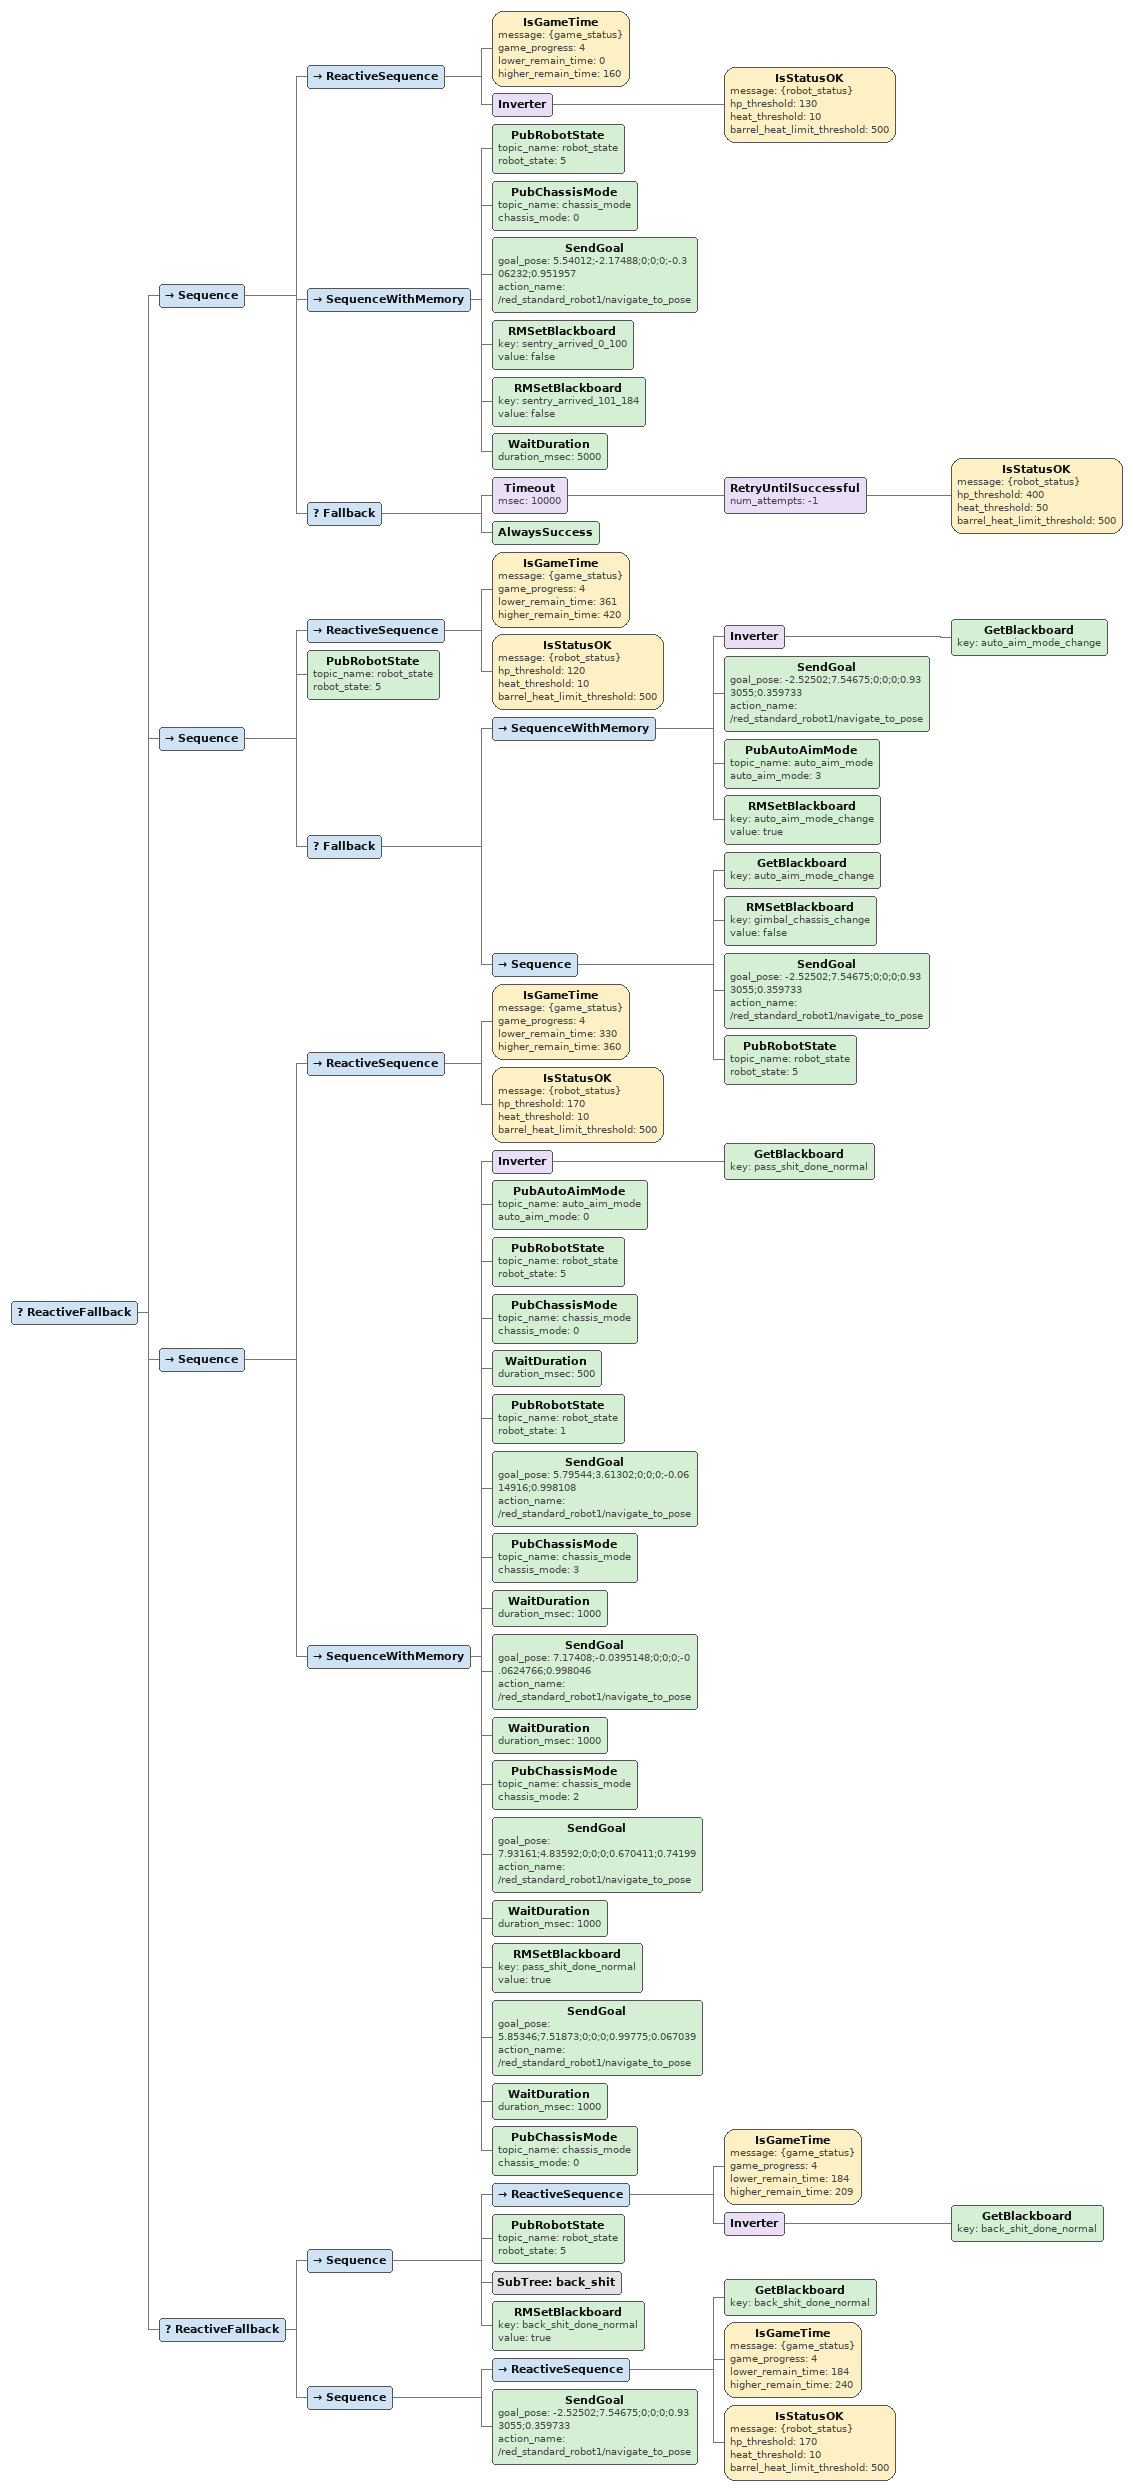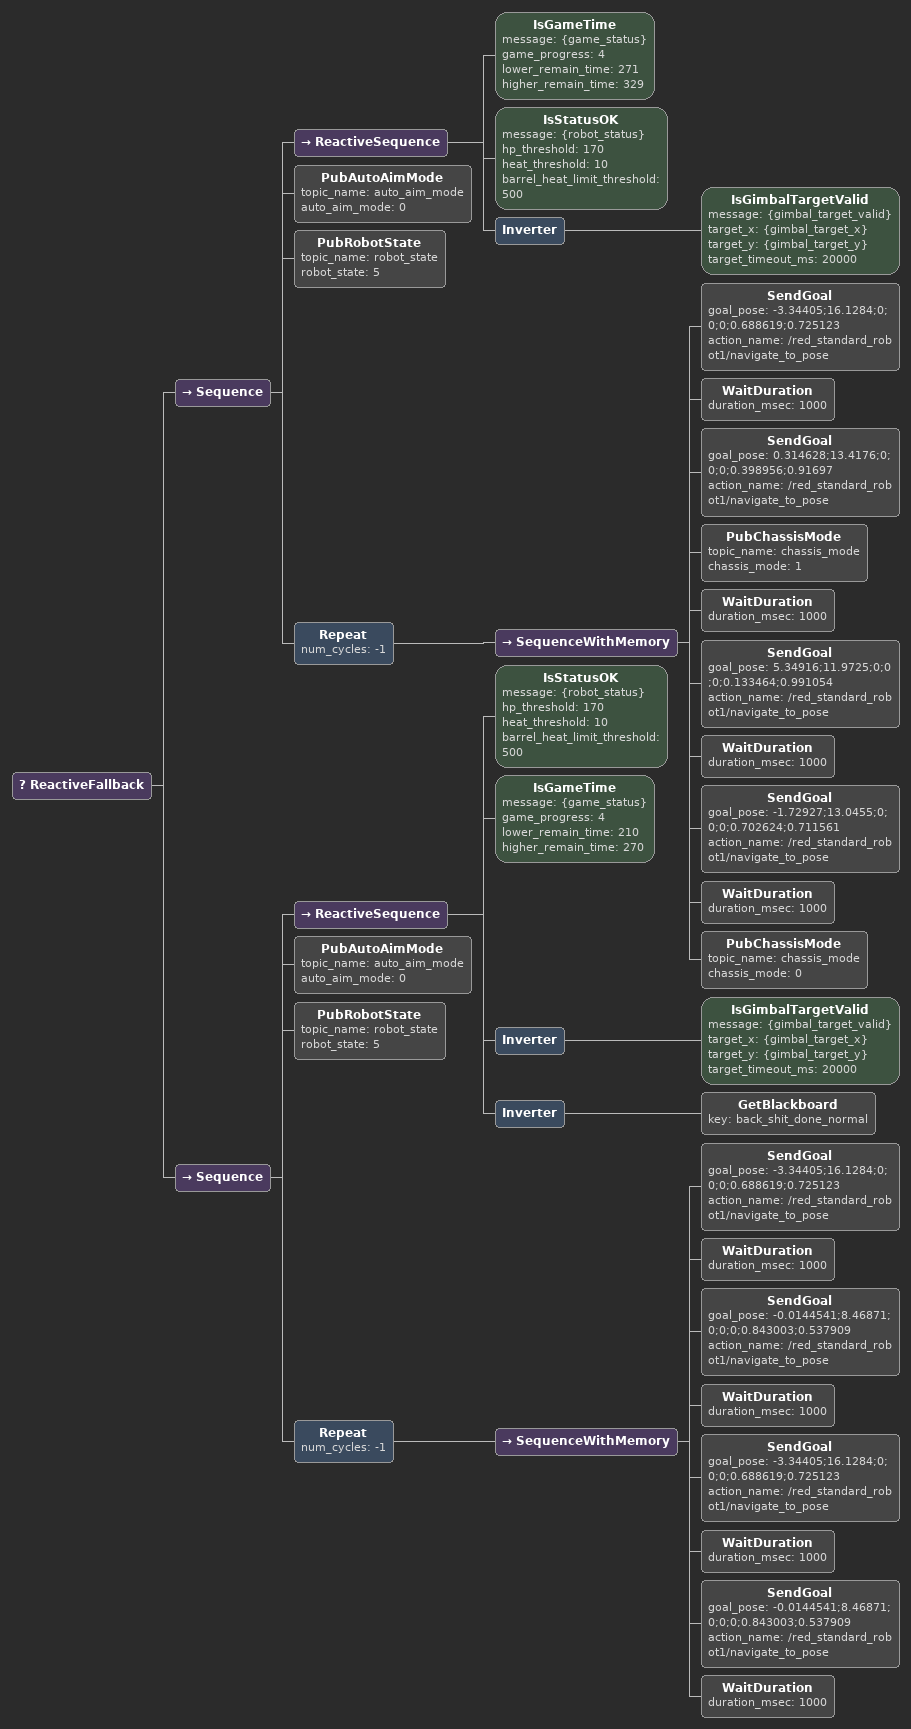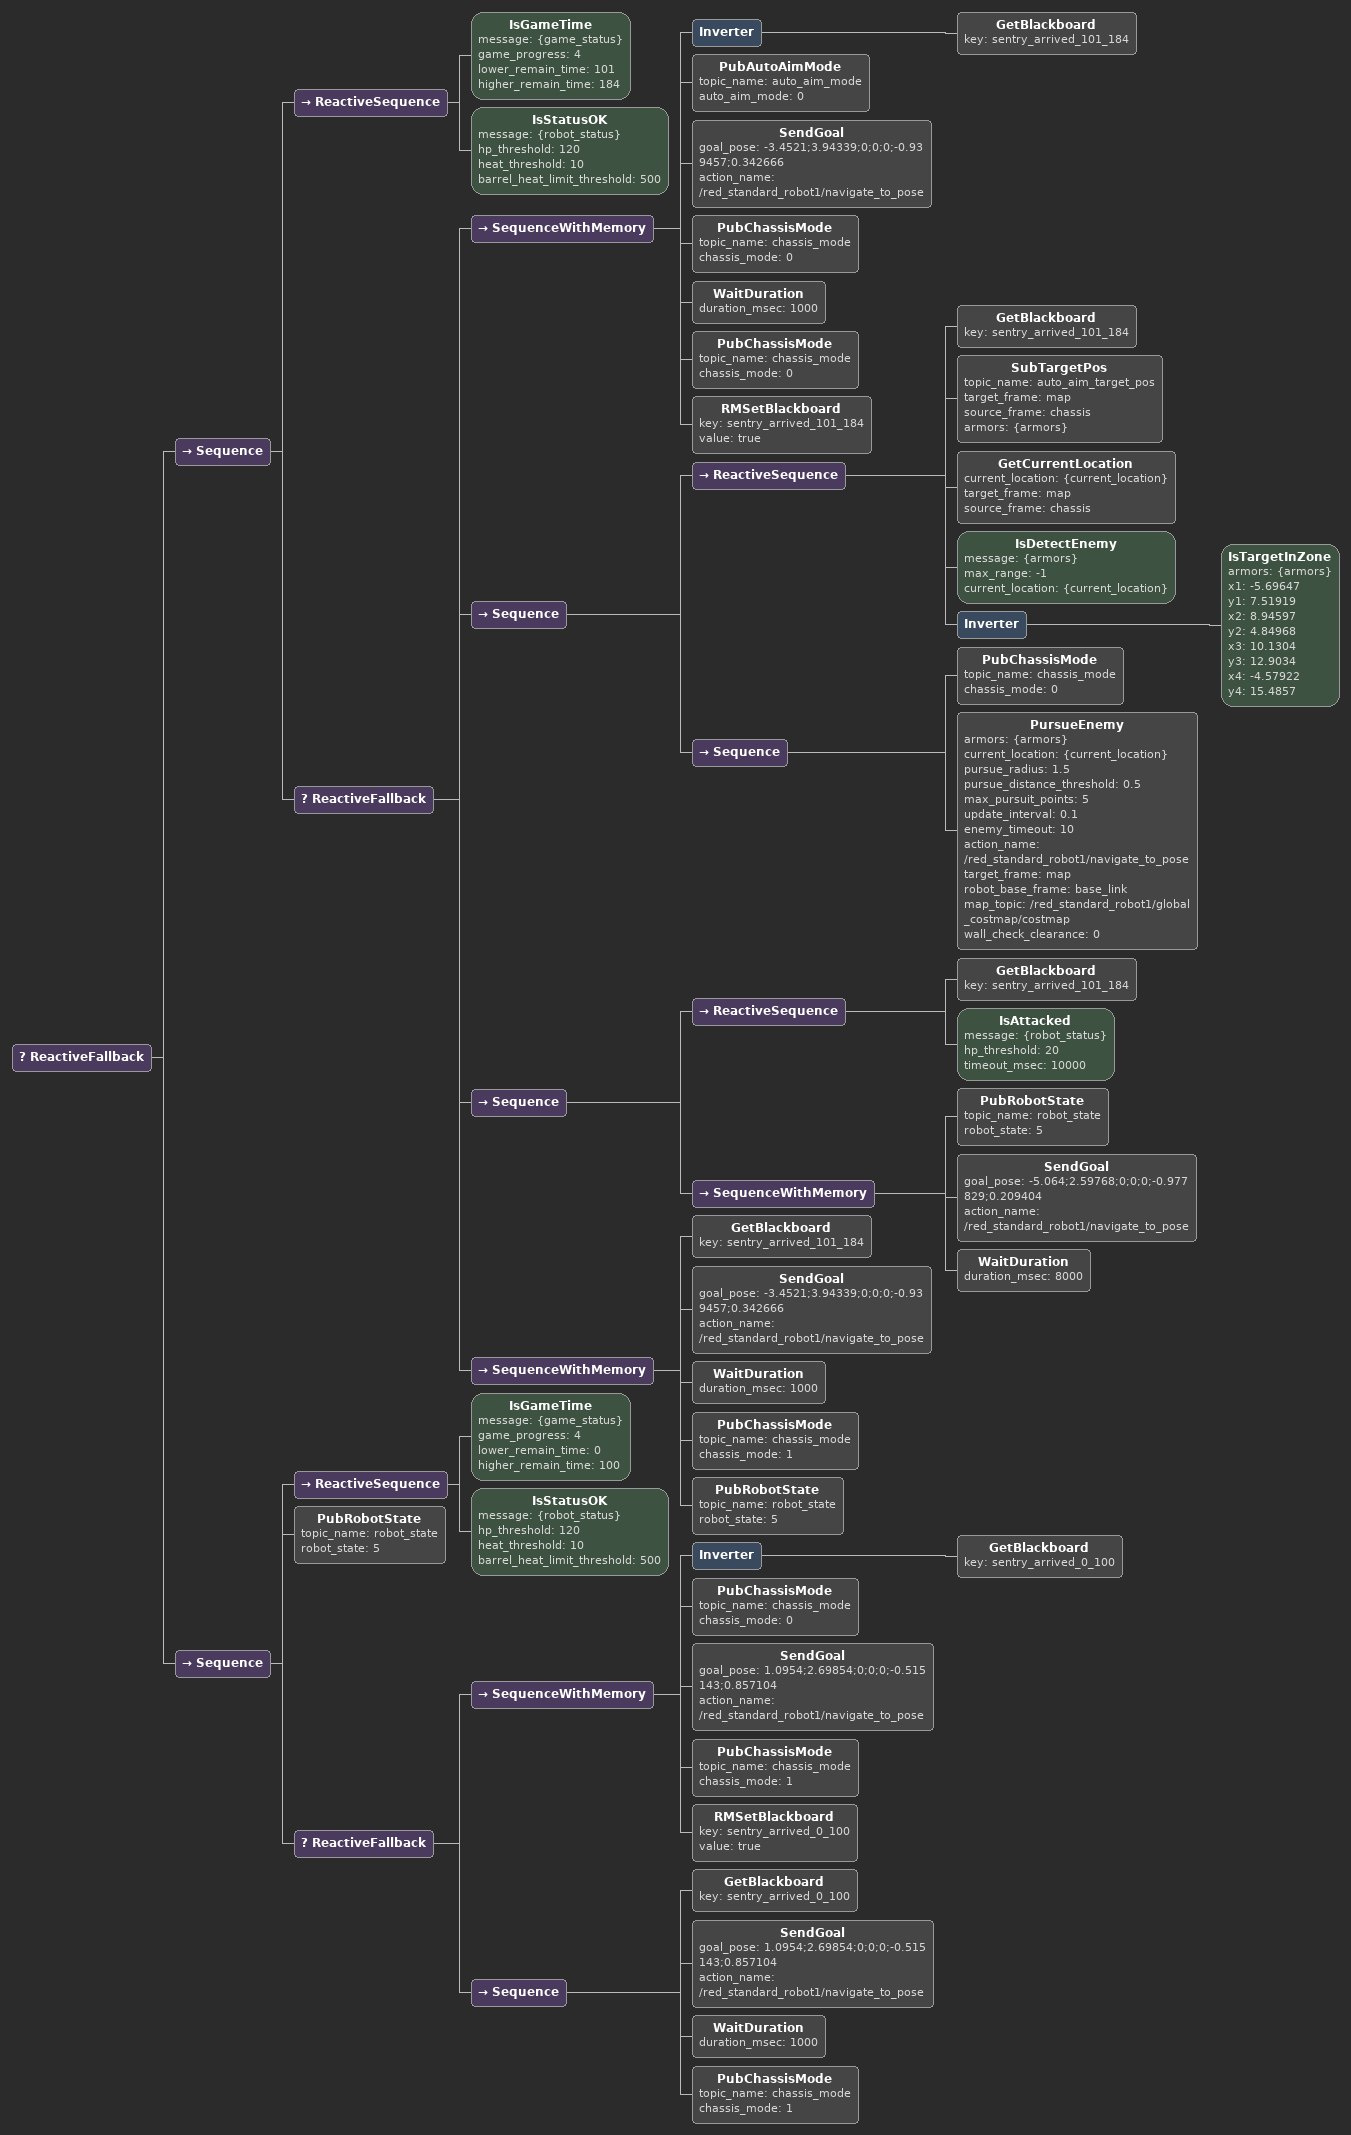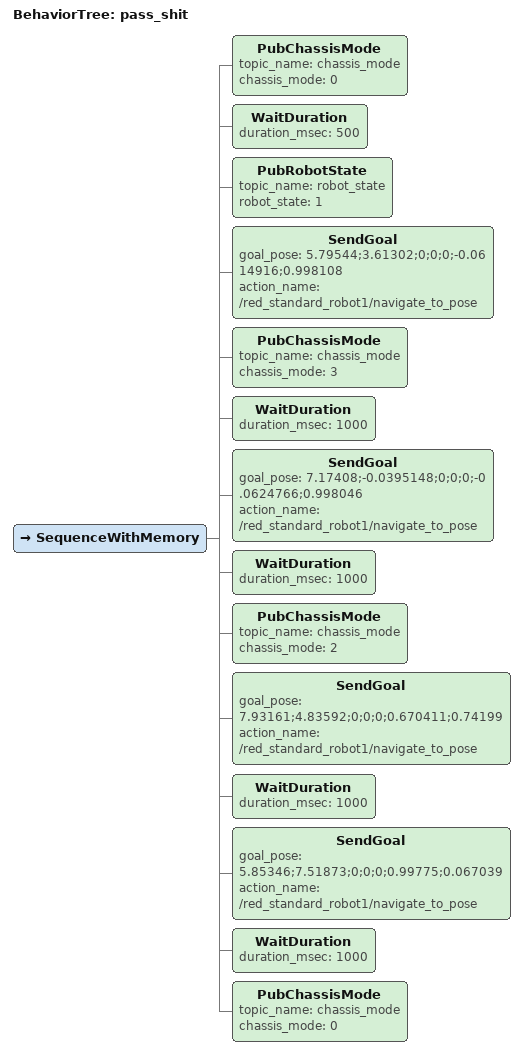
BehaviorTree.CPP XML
<ReactiveFallback>
  <Sequence>
    <ReactiveSequence>
      <IsGameTime message="{game_status}" game_progress="4" lower_remain_time="0" higher_remain_time="160"/>
      <Inverter>
        <IsStatusOK message="{robot_status}" hp_threshold="130" heat_threshold="10" barrel_heat_limit_threshold="500"/>
      </Inverter>
    </ReactiveSequence>
    <SequenceWithMemory>
      <PubRobotState topic_name="robot_state" robot_state="5"/>
      <PubChassisMode topic_name="chassis_mode" chassis_mode="0"/>
      <SendGoal goal_pose="5.54012;-2.17488;0;0;0;-0.306232;0.951957" action_name="/red_standard_robot1/navigate_to_pose"/>
      <RMSetBlackboard key="sentry_arrived_0_100" value="false"/>
      <RMSetBlackboard key="sentry_arrived_101_184" value="false"/>
      <WaitDuration duration_msec="5000"/>
    </SequenceWithMemory>
    <Fallback>
      <Timeout msec="10000">
        <RetryUntilSuccessful num_attempts="-1">
          <IsStatusOK message="{robot_status}" hp_threshold="400" heat_threshold="50" barrel_heat_limit_threshold="500"/>
        </RetryUntilSuccessful>
      </Timeout>
      <AlwaysSuccess/>
    </Fallback>
  </Sequence>
  <Sequence>
    <ReactiveSequence>
      <IsGameTime message="{game_status}" game_progress="4" lower_remain_time="361" higher_remain_time="420"/>
      <IsStatusOK message="{robot_status}" hp_threshold="120" heat_threshold="10" barrel_heat_limit_threshold="500"/>
    </ReactiveSequence>
    <PubRobotState topic_name="robot_state" robot_state="5"/>
    <Fallback>
      <SequenceWithMemory>
        <Inverter>
          <GetBlackboard key="auto_aim_mode_change"/>
        </Inverter>
        <SendGoal goal_pose="-2.52502;7.54675;0;0;0;0.933055;0.359733" action_name="/red_standard_robot1/navigate_to_pose"/>
        <PubAutoAimMode topic_name="auto_aim_mode" auto_aim_mode="3"/>
        <RMSetBlackboard key="auto_aim_mode_change" value="true"/>
      </SequenceWithMemory>
      <Sequence>
        <GetBlackboard key="auto_aim_mode_change"/>
        <RMSetBlackboard key="gimbal_chassis_change" value="false"/>
        <SendGoal goal_pose="-2.52502;7.54675;0;0;0;0.933055;0.359733" action_name="/red_standard_robot1/navigate_to_pose"/>
        <PubRobotState topic_name="robot_state" robot_state="5"/>
      </Sequence>
    </Fallback>
  </Sequence>
  <Sequence>
    <ReactiveSequence>
      <IsGameTime message="{game_status}" game_progress="4" lower_remain_time="330" higher_remain_time="360"/>
      <IsStatusOK message="{robot_status}" hp_threshold="170" heat_threshold="10" barrel_heat_limit_threshold="500"/>
    </ReactiveSequence>
    <SequenceWithMemory>
      <Inverter>
        <GetBlackboard key="pass_shit_done_normal"/>
      </Inverter>
      <PubAutoAimMode topic_name="auto_aim_mode" auto_aim_mode="0"/>
      <PubRobotState topic_name="robot_state" robot_state="5"/>
      <PubChassisMode topic_name="chassis_mode" chassis_mode="0"/>
      <WaitDuration duration_msec="500"/>
      <PubRobotState topic_name="robot_state" robot_state="1"/>
      <SendGoal goal_pose="5.79544;3.61302;0;0;0;-0.0614916;0.998108" action_name="/red_standard_robot1/navigate_to_pose"/>
      <PubChassisMode topic_name="chassis_mode" chassis_mode="3"/>
      <WaitDuration duration_msec="1000"/>
      <SendGoal goal_pose="7.17408;-0.0395148;0;0;0;-0.0624766;0.998046" action_name="/red_standard_robot1/navigate_to_pose"/>
      <WaitDuration duration_msec="1000"/>
      <PubChassisMode topic_name="chassis_mode" chassis_mode="2"/>
      <SendGoal goal_pose="7.93161;4.83592;0;0;0;0.670411;0.74199" action_name="/red_standard_robot1/navigate_to_pose"/>
      <WaitDuration duration_msec="1000"/>
      <RMSetBlackboard key="pass_shit_done_normal" value="true"/>
      <SendGoal goal_pose="5.85346;7.51873;0;0;0;0.99775;0.067039" action_name="/red_standard_robot1/navigate_to_pose"/>
      <WaitDuration duration_msec="1000"/>
      <PubChassisMode topic_name="chassis_mode" chassis_mode="0"/>
    </SequenceWithMemory>
  </Sequence>
  <ReactiveFallback>
    <Sequence>
      <ReactiveSequence>
        <IsGameTime message="{game_status}" game_progress="4" lower_remain_time="184" higher_remain_time="209"/>
        <Inverter>
          <GetBlackboard key="back_shit_done_normal"/>
        </Inverter>
      </ReactiveSequence>
      <PubRobotState topic_name="robot_state" robot_state="5"/>
      <SubTree ID="back_shit"/>
      <RMSetBlackboard key="back_shit_done_normal" value="true"/>
    </Sequence>
    <Sequence>
      <ReactiveSequence>
        <GetBlackboard key="back_shit_done_normal"/>
        <IsGameTime message="{game_status}" game_progress="4" lower_remain_time="184" higher_remain_time="240"/>
        <IsStatusOK message="{robot_status}" hp_threshold="170" heat_threshold="10" barrel_heat_limit_threshold="500"/>
      </ReactiveSequence>
      <SendGoal goal_pose="-2.52502;7.54675;0;0;0;0.933055;0.359733" action_name="/red_standard_robot1/navigate_to_pose"/>
    </Sequence>
  </ReactiveFallback>
</ReactiveFallback>

<ReactiveFallback>
  <Sequence>
    <ReactiveSequence>
      <IsGameTime message="{game_status}" game_progress="4" lower_remain_time="271" higher_remain_time="329"/>
      <IsStatusOK message="{robot_status}" hp_threshold="170" heat_threshold="10" barrel_heat_limit_threshold="500"/>
      <Inverter>
        <IsGimbalTargetValid message="{gimbal_target_valid}" target_x="{gimbal_target_x}" target_y="{gimbal_target_y}" target_timeout_ms="20000"/>
      </Inverter>
    </ReactiveSequence>
    <PubAutoAimMode topic_name="auto_aim_mode" auto_aim_mode="0"/>
    <PubRobotState topic_name="robot_state" robot_state="5"/>
    <Repeat num_cycles="-1">
      <SequenceWithMemory>
        <SendGoal goal_pose="-3.34405;16.1284;0;0;0;0.688619;0.725123" action_name="/red_standard_robot1/navigate_to_pose"/>
        <WaitDuration duration_msec="1000"/>
        <SendGoal goal_pose="0.314628;13.4176;0;0;0;0.398956;0.91697" action_name="/red_standard_robot1/navigate_to_pose"/>
        <PubChassisMode topic_name="chassis_mode" chassis_mode="1"/>
        <WaitDuration duration_msec="1000"/>
        <SendGoal goal_pose="5.34916;11.9725;0;0;0;0.133464;0.991054" action_name="/red_standard_robot1/navigate_to_pose"/>
        <WaitDuration duration_msec="1000"/>
        <SendGoal goal_pose="-1.72927;13.0455;0;0;0;0.702624;0.711561" action_name="/red_standard_robot1/navigate_to_pose"/>
        <WaitDuration duration_msec="1000"/>
        <PubChassisMode topic_name="chassis_mode" chassis_mode="0"/>
      </SequenceWithMemory>
    </Repeat>
  </Sequence>
  <Sequence>
    <ReactiveSequence>
      <IsStatusOK message="{robot_status}" hp_threshold="170" heat_threshold="10" barrel_heat_limit_threshold="500"/>
      <IsGameTime message="{game_status}" game_progress="4" lower_remain_time="210" higher_remain_time="270"/>
      <Inverter>
        <IsGimbalTargetValid message="{gimbal_target_valid}" target_x="{gimbal_target_x}" target_y="{gimbal_target_y}" target_timeout_ms="20000"/>
      </Inverter>
      <Inverter>
        <GetBlackboard key="back_shit_done_normal"/>
      </Inverter>
    </ReactiveSequence>
    <PubAutoAimMode topic_name="auto_aim_mode" auto_aim_mode="0"/>
    <PubRobotState topic_name="robot_state" robot_state="5"/>
    <Repeat num_cycles="-1">
      <SequenceWithMemory>
        <SendGoal goal_pose="-3.34405;16.1284;0;0;0;0.688619;0.725123" action_name="/red_standard_robot1/navigate_to_pose"/>
        <WaitDuration duration_msec="1000"/>
        <SendGoal goal_pose="-0.0144541;8.46871;0;0;0;0.843003;0.537909" action_name="/red_standard_robot1/navigate_to_pose"/>
        <WaitDuration duration_msec="1000"/>
        <SendGoal goal_pose="-3.34405;16.1284;0;0;0;0.688619;0.725123" action_name="/red_standard_robot1/navigate_to_pose"/>
        <WaitDuration duration_msec="1000"/>
        <SendGoal goal_pose="-0.0144541;8.46871;0;0;0;0.843003;0.537909" action_name="/red_standard_robot1/navigate_to_pose"/>
        <WaitDuration duration_msec="1000"/>
      </SequenceWithMemory>
    </Repeat>
  </Sequence>
</ReactiveFallback>

<ReactiveFallback>
  <Sequence>
    <ReactiveSequence>
      <IsGameTime message="{game_status}" game_progress="4" lower_remain_time="101" higher_remain_time="184"/>
      <IsStatusOK message="{robot_status}" hp_threshold="120" heat_threshold="10" barrel_heat_limit_threshold="500"/>
    </ReactiveSequence>
    <ReactiveFallback>
      <SequenceWithMemory>
        <Inverter>
          <GetBlackboard key="sentry_arrived_101_184"/>
        </Inverter>
        <PubAutoAimMode topic_name="auto_aim_mode" auto_aim_mode="0"/>
        <SendGoal goal_pose="-3.4521;3.94339;0;0;0;-0.939457;0.342666" action_name="/red_standard_robot1/navigate_to_pose"/>
        <PubChassisMode topic_name="chassis_mode" chassis_mode="0"/>
        <WaitDuration duration_msec="1000"/>
        <PubChassisMode topic_name="chassis_mode" chassis_mode="0"/>
        <RMSetBlackboard key="sentry_arrived_101_184" value="true"/>
      </SequenceWithMemory>
      <Sequence>
        <ReactiveSequence>
          <GetBlackboard key="sentry_arrived_101_184"/>
          <SubTargetPos topic_name="auto_aim_target_pos" target_frame="map" source_frame="chassis" armors="{armors}"/>
          <GetCurrentLocation current_location="{current_location}" target_frame="map" source_frame="chassis"/>
          <IsDetectEnemy message="{armors}" max_range="-1" current_location="{current_location}"/>
          <Inverter>
            <IsTargetInZone armors="{armors}" x1="-5.69647" y1="7.51919" x2="8.94597" y2="4.84968" x3="10.1304" y3="12.9034" x4="-4.57922" y4="15.4857"/>
          </Inverter>
        </ReactiveSequence>
        <Sequence>
          <PubChassisMode topic_name="chassis_mode" chassis_mode="0"/>
          <PursueEnemy armors="{armors}" current_location="{current_location}" pursue_radius="1.5" pursue_distance_threshold="0.5" max_pursuit_points="5" update_interval="0.1" enemy_timeout="10" action_name="/red_standard_robot1/navigate_to_pose" target_frame="map" robot_base_frame="base_link" map_topic="/red_standard_robot1/global_costmap/costmap" wall_check_clearance="0"/>
        </Sequence>
      </Sequence>
      <Sequence>
        <ReactiveSequence>
          <GetBlackboard key="sentry_arrived_101_184"/>
          <IsAttacked message="{robot_status}" hp_threshold="20" timeout_msec="10000"/>
        </ReactiveSequence>
        <SequenceWithMemory>
          <PubRobotState topic_name="robot_state" robot_state="5"/>
          <SendGoal goal_pose="-5.064;2.59768;0;0;0;-0.977829;0.209404" action_name="/red_standard_robot1/navigate_to_pose"/>
          <WaitDuration duration_msec="8000"/>
        </SequenceWithMemory>
      </Sequence>
      <SequenceWithMemory>
        <GetBlackboard key="sentry_arrived_101_184"/>
        <SendGoal goal_pose="-3.4521;3.94339;0;0;0;-0.939457;0.342666" action_name="/red_standard_robot1/navigate_to_pose"/>
        <WaitDuration duration_msec="1000"/>
        <PubChassisMode topic_name="chassis_mode" chassis_mode="1"/>
        <PubRobotState topic_name="robot_state" robot_state="5"/>
      </SequenceWithMemory>
    </ReactiveFallback>
  </Sequence>
  <Sequence>
    <ReactiveSequence>
      <IsGameTime message="{game_status}" game_progress="4" lower_remain_time="0" higher_remain_time="100"/>
      <IsStatusOK message="{robot_status}" hp_threshold="120" heat_threshold="10" barrel_heat_limit_threshold="500"/>
    </ReactiveSequence>
    <PubRobotState topic_name="robot_state" robot_state="5"/>
    <ReactiveFallback>
      <SequenceWithMemory>
        <Inverter>
          <GetBlackboard key="sentry_arrived_0_100"/>
        </Inverter>
        <PubChassisMode topic_name="chassis_mode" chassis_mode="0"/>
        <SendGoal goal_pose="1.0954;2.69854;0;0;0;-0.515143;0.857104" action_name="/red_standard_robot1/navigate_to_pose"/>
        <PubChassisMode topic_name="chassis_mode" chassis_mode="1"/>
        <RMSetBlackboard key="sentry_arrived_0_100" value="true"/>
      </SequenceWithMemory>
      <Sequence>
        <GetBlackboard key="sentry_arrived_0_100"/>
        <SendGoal goal_pose="1.0954;2.69854;0;0;0;-0.515143;0.857104" action_name="/red_standard_robot1/navigate_to_pose"/>
        <WaitDuration duration_msec="1000"/>
        <PubChassisMode topic_name="chassis_mode" chassis_mode="1"/>
      </Sequence>
    </ReactiveFallback>
  </Sequence>
</ReactiveFallback>

<BehaviorTree ID="pass_shit">
  <SequenceWithMemory>
    <PubChassisMode topic_name="chassis_mode" chassis_mode="0"/>
    <WaitDuration duration_msec="500"/>
    <PubRobotState topic_name="robot_state" robot_state="1"/>
    <SendGoal goal_pose="5.79544;3.61302;0;0;0;-0.0614916;0.998108" action_name="/red_standard_robot1/navigate_to_pose"/>
    <PubChassisMode topic_name="chassis_mode" chassis_mode="3"/>
    <WaitDuration duration_msec="1000"/>
    <SendGoal goal_pose="7.17408;-0.0395148;0;0;0;-0.0624766;0.998046" action_name="/red_standard_robot1/navigate_to_pose"/>
    <WaitDuration duration_msec="1000"/>
    <PubChassisMode topic_name="chassis_mode" chassis_mode="2"/>
    <SendGoal goal_pose="7.93161;4.83592;0;0;0;0.670411;0.74199" action_name="/red_standard_robot1/navigate_to_pose"/>
    <WaitDuration duration_msec="1000"/>
    <SendGoal goal_pose="5.85346;7.51873;0;0;0;0.99775;0.067039" action_name="/red_standard_robot1/navigate_to_pose"/>
    <WaitDuration duration_msec="1000"/>
    <PubChassisMode topic_name="chassis_mode" chassis_mode="0"/>
  </SequenceWithMemory>
</BehaviorTree>
